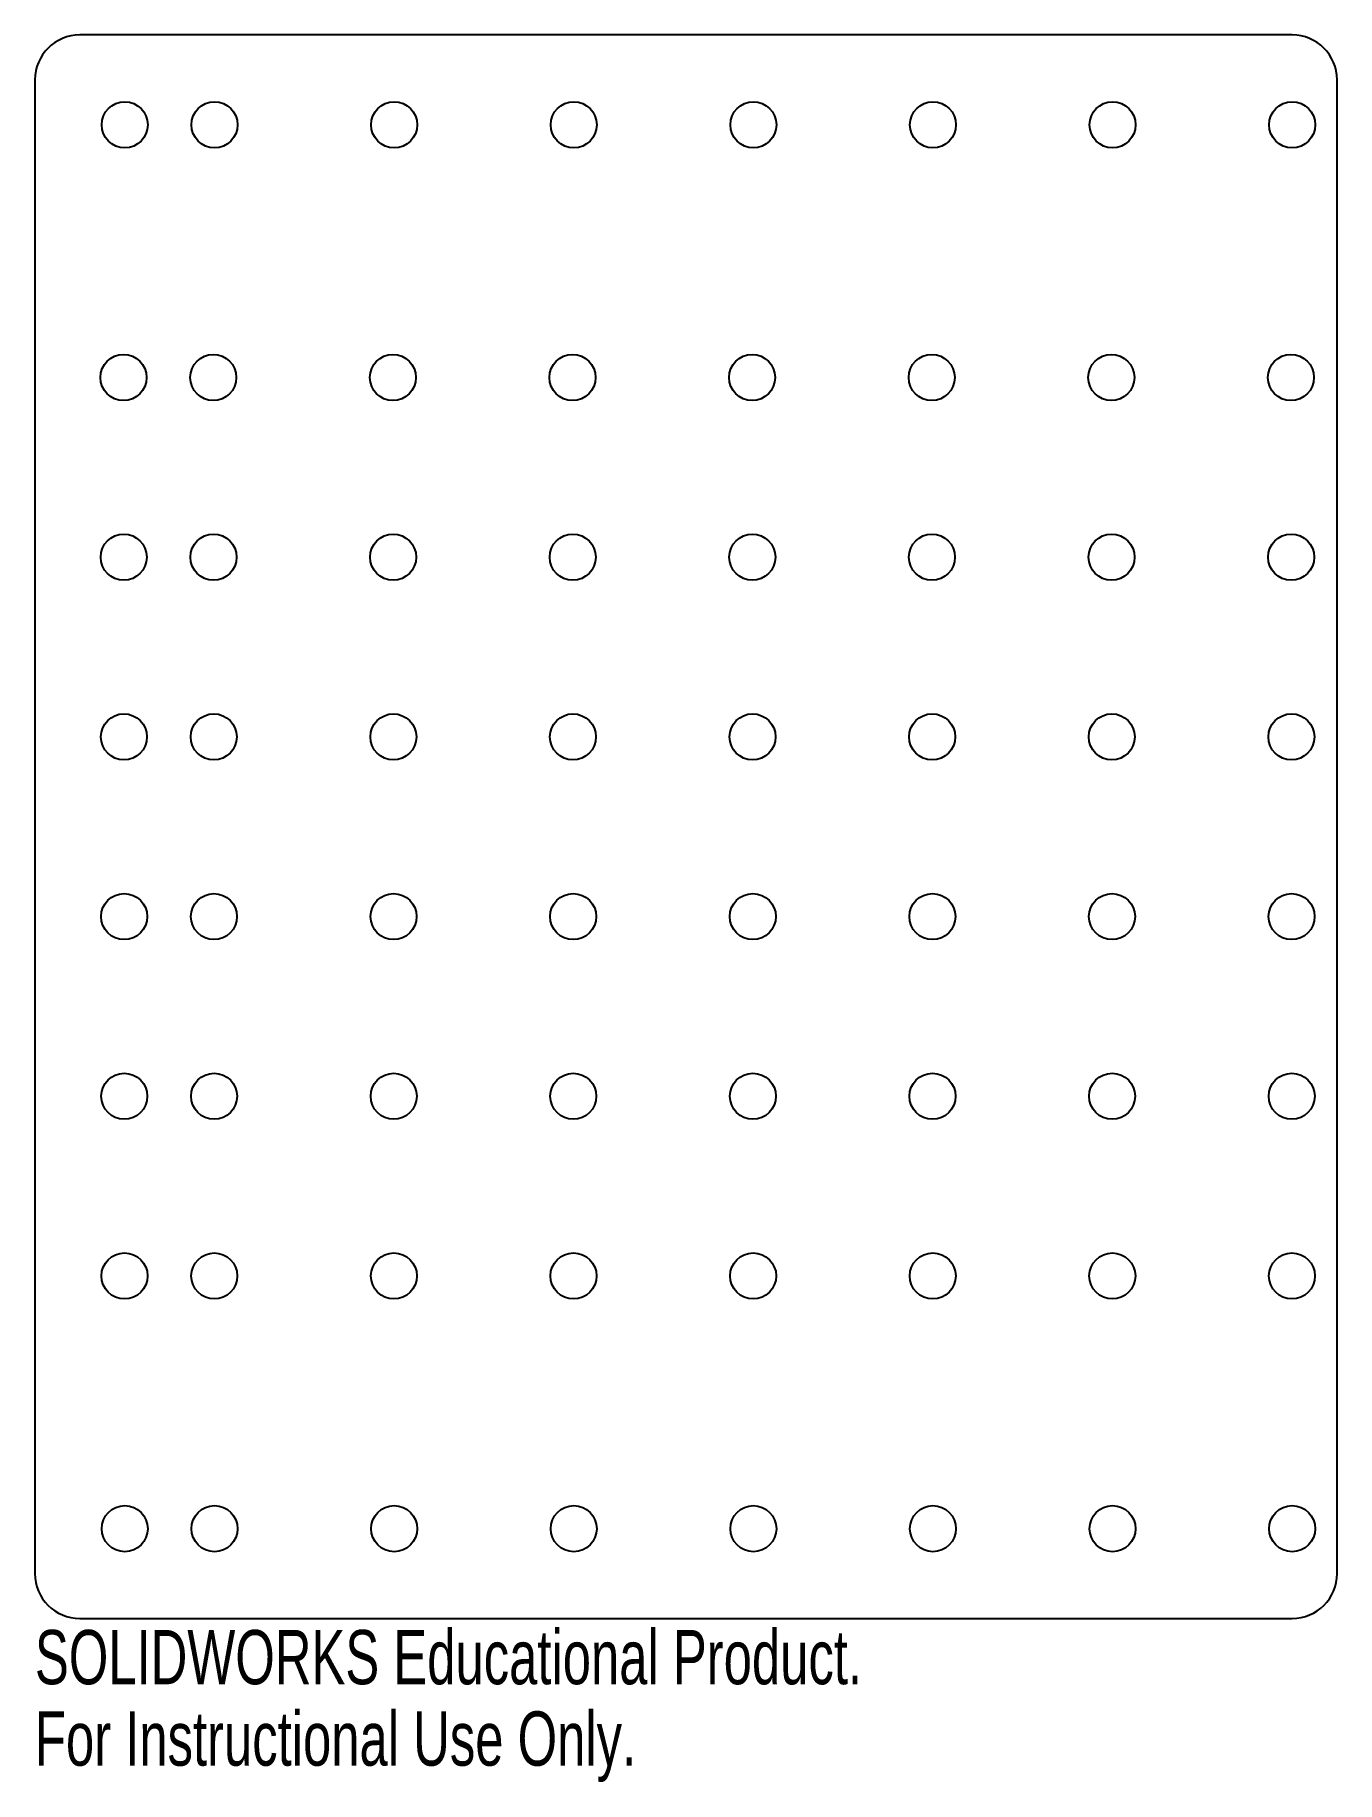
# Model space of a CAD drawing. Header units: millimetres. Extents: x -58 to 58, y -85 to 70.
import ezdxf

# ---------------------------------------------------------------- set-up
doc = ezdxf.new("R2010")
doc.units = ezdxf.units.MM
doc.styles.add('SLDTEXTSTYLE0', font='TXT', dxfattribs={"width": 0.7})

msp = doc.modelspace()

# ---------------------------------------------------------------- linework, layer by layer
at = {"color": 7, "linetype": 'Continuous', "lineweight": 25}
for p, q in [((54, 70.5), (-54, 70.5)), ((-58, 66.5), (-58, -66.5)), ((58, -66.5), (58, 66.5)), ((-54, -70.5), (54, -70.5))]:
    msp.add_line(p, q, dxfattribs=at)
for centre in [(-50, 62.5), (-42, 62.5), (-26, 62.5), (-10, 62.5), (6, 62.5), (22, 62.5), (38, 62.5), (54, 62.5), (-50.11, 40), (-42.11, 40), (-26.11, 40), (-10.11, 40), (5.89, 40), (21.89, 40), (37.89, 40), (53.89, 40), (-50.09, 24), (-42.09, 24), (-26.09, 24), (-10.09, 24), (5.91, 24), (21.91, 24), (37.91, 24), (53.91, 24), (-50.07, 8), (-42.07, 8), (-26.07, 8), (-10.07, 8), (5.93, 8), (21.93, 8), (37.93, 8), (53.93, 8), (-50.05, -8), (-42.05, -8), (-26.05, -8), (-10.05, -8), (5.95, -8), (21.95, -8), (37.95, -8), (53.95, -8), (-50.04, -24), (-42.04, -24), (-26.04, -24), (-10.04, -24), (5.96, -24), (21.96, -24), (37.96, -24), (53.96, -24), (-50.02, -40), (-42.02, -40), (-26.02, -40), (-10.02, -40), (5.98, -40), (21.98, -40), (37.98, -40), (53.98, -40), (-50, -62.5), (-42, -62.5), (-26, -62.5), (-10, -62.5), (6, -62.5), (22, -62.5), (38, -62.5), (54, -62.5)]:
    msp.add_circle(centre, 2.05, dxfattribs=at)
for centre, start, end in [((-54, 66.5), 90, 180), ((54, 66.5), 0, 90), ((-54, -66.5), 180, 270), ((54, -66.5), 270, 0)]:
    msp.add_arc(centre, 4, start, end, dxfattribs=at)

# ---------------------------------------------------------------- texts
at = {"color": 7, "linetype": 'Continuous', "char_height": 4.8336, "attachment_point": 1, "style": 'SLDTEXTSTYLE0'}
for s, insert in [('SOLIDWORKS Educational Product.', (-58, -71.52)), ('For Instructional Use Only.', (-58, -78.77))]:
    msp.add_mtext(s, dxfattribs=dict(at, insert=insert))

doc.saveas('drawing.dxf')
